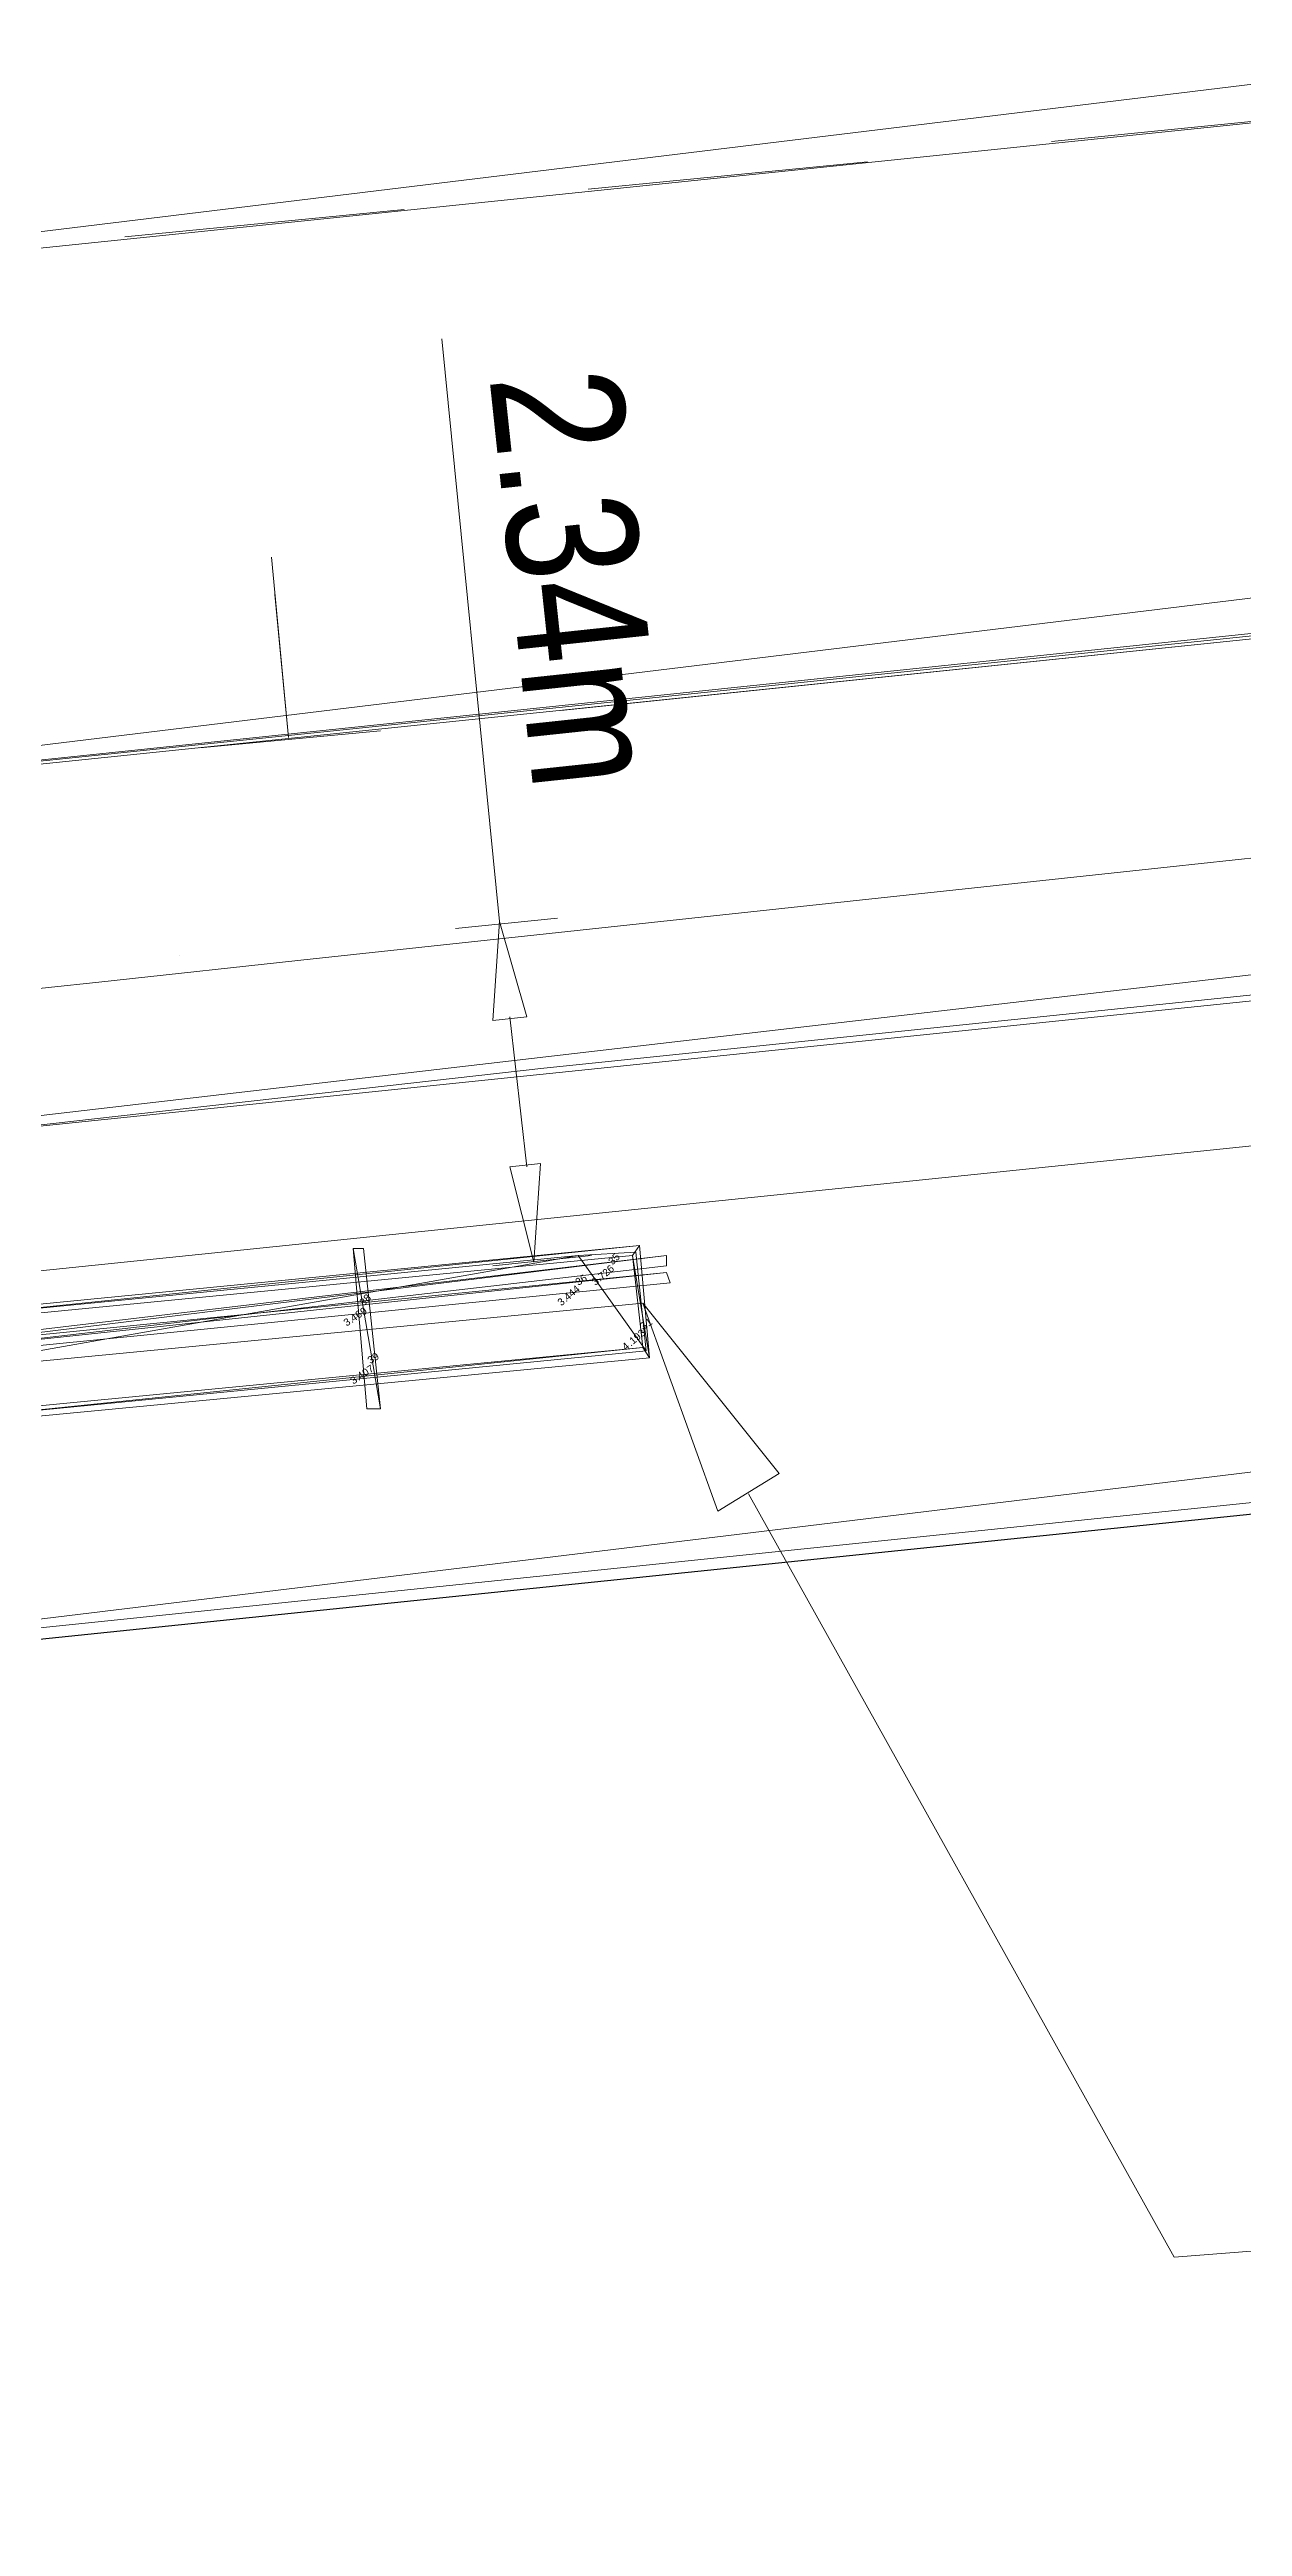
# Model space of a CAD drawing. Header units: inches. Extents: x -0.6 to 32.5, y 0.8 to 22.6.
# Drawn here: x 5.787 to 6.371, y 18.456 to 19.667 of the extents above; entities that cross this region are included whole.
import ezdxf

# ---------------------------------------------------------------- set-up
doc = ezdxf.new("R2010")
doc.units = ezdxf.units.IN
doc.header["$MEASUREMENT"] = 0
doc.layers.add('PDF_Geometry', color=7, linetype='Continuous', true_color=0xa5a5a5)
doc.layers.add('PDF_Text', color=7, linetype='Continuous')
doc.styles.add('PDF Arial', font='arial.ttf')

msp = doc.modelspace()

# ---------------------------------------------------------------- linework, layer by layer
at = {"layer": 'PDF_Geometry', "color": 1, "lineweight": 0}
msp.add_lwpolyline([(0.8856, 18.8822), (1.5022, 18.9272), (2.4839, 19.0056), (3.4656, 19.0905), (4.4456, 19.1822), (5.4256, 19.2806), (27.7239, 21.5872)], dxfattribs=at)
at = {"layer": 'PDF_Geometry', "color": 2, "lineweight": 0}
for points in [[(27.7239, 21.4089), (19.1639, 20.5239), (19.1605, 20.5239), (5.3806, 19.0989)], [(0.8856, 18.4622), (1.4056, 18.4989), (2.4006, 18.5772), (3.3956, 18.6622), (4.3906, 18.7556), (5.3839, 18.8539), (27.7239, 21.1639)], [(19.1605, 20.5239), (5.5439, 18.8705), (5.3806, 19.0989), (19.1605, 20.5239)], [(19.3239, 20.2956), (19.1605, 20.5239), (5.5439, 18.8705), (19.3239, 20.2956)]]:
    msp.add_lwpolyline(points, dxfattribs=at)
at = {"layer": 'PDF_Geometry', "color": 254, "lineweight": 0, "true_color": 0xdcdcdc}
for points in [[(5.3372, 19.5239), (19.0939, 21.1972), (5.3106, 19.7722), (5.3372, 19.5239)], [(19.1206, 20.9489), (5.3372, 19.5239), (19.0939, 21.1972), (19.1206, 20.9489)], [(5.3622, 19.2756), (19.1206, 20.9489), (5.3372, 19.5239), (5.3622, 19.2756)], [(19.1456, 20.7006), (5.3622, 19.2756), (19.1206, 20.9489), (19.1456, 20.7006)], [(5.3806, 19.0989), (19.1456, 20.7006), (5.3622, 19.2756), (5.3806, 19.0989)], [(19.1639, 20.5239), (5.3806, 19.0989), (19.1456, 20.7006), (19.1639, 20.5239)]]:
    msp.add_lwpolyline(points, dxfattribs=at)
at = {"layer": 'PDF_Geometry', "lineweight": 0}
for points in [[(5.3622, 19.2756), (19.1456, 20.7006)], [(5.3806, 19.0989), (19.1639, 20.5239)], [(6.2772, 19.6222), (6.4122, 19.6356)], [(6.0506, 19.5989), (6.1872, 19.6122)], [(5.8239, 19.5755), (5.9606, 19.5889)]]:
    msp.add_lwpolyline(points, dxfattribs=at)
at = {"layer": 'PDF_Geometry', "color": 7, "lineweight": 13}
for points in [[(5.3872, 19.0289), (19.1706, 20.4522)], [(5.3622, 19.2756), (6.5572, 19.4006)]]:
    msp.add_lwpolyline(points, dxfattribs=at)
at = {"layer": 'PDF_Geometry', "color": 7, "lineweight": 30}
msp.add_lwpolyline([(0.8856, 18.4556), (1.4322, 18.4956), (2.4256, 18.5739), (3.4206, 18.6589), (4.4139, 18.7522), (5.4056, 18.8506), (19.1889, 20.2756)], dxfattribs=at)
at = {"layer": 'PDF_Geometry', "color": 7, "lineweight": 9}
for points in [[(6.0072, 19.2406), (5.9789, 19.5256)], [(6.0356, 19.2422), (5.9856, 19.2372)], [(5.8506, 19.2239), (5.8506, 19.2239)], [(6.0206, 19.1206), (6.0122, 19.1939)], [(6.0289, 19.1689), (6.0289, 19.1689)], [(6.0522, 19.0772), (6.0039, 19.0722)], [(6.1289, 18.9606), (6.3372, 18.5872), (6.4439, 18.5956)]]:
    msp.add_lwpolyline(points, dxfattribs=at)
at = {"layer": 'PDF_Geometry', "color": 7, "lineweight": 0}
for points in [[(5.9039, 19.3306), (5.8956, 19.4189)], [(5.9039, 19.3306), (5.8972, 19.4006)], [(6.0206, 19.1939), (6.0039, 19.1922), (6.0072, 19.2406), (6.0206, 19.1939)], [(6.0272, 19.1222), (6.0122, 19.1206), (6.0239, 19.0739), (6.0272, 19.1222)], [(6.0756, 19.0822), (5.3839, 19.0105), (5.3789, 19.0139), (6.0756, 19.0822)], [(6.0722, 19.0772), (6.0756, 19.0822), (5.3839, 19.0105), (6.0722, 19.0772)], [(6.0806, 19.0272), (6.0722, 19.0772), (6.0756, 19.0822), (6.0806, 19.0272)], [(6.0772, 19.0322), (6.0806, 19.0272), (6.0722, 19.0772), (6.0772, 19.0322)], [(6.1139, 18.9522), (6.0772, 19.0539), (6.1439, 18.9706), (6.1139, 18.9522)], [(5.3872, 18.9655), (5.3839, 18.9606), (6.0772, 19.0322), (5.3872, 18.9655)], [(5.3839, 18.9606), (6.0772, 19.0322), (6.0806, 19.0272), (5.3839, 18.9606)]]:
    msp.add_lwpolyline(points, dxfattribs=at)
at = {"layer": 'PDF_Geometry', "color": 7, "lineweight": 20}
for points in [[(6.0372, 19.3439), (6.5689, 19.3989)], [(5.8606, 19.3255), (5.9489, 19.3339)]]:
    msp.add_lwpolyline(points, dxfattribs=at)
at = {"layer": 'PDF_Geometry', "color": 9, "lineweight": 5, "true_color": 0xbababa}
msp.add_lwpolyline([(6.6406, 19.2322), (6.0289, 19.1689), (5.5256, 19.1122), (5.1756, 19.0789), (4.6456, 19.0172), (4.6322, 19.0289), (4.3939, 19.0022), (4.1056, 18.9689), (3.7189, 18.9239), (3.3256, 18.8789), (2.9339, 18.8389), (2.5439, 18.7972), (2.1556, 18.7556), (1.7672, 18.7206), (1.3989, 18.6856), (1.0072, 18.6456), (0.8856, 18.6339)], dxfattribs=at)
at = {"layer": 'PDF_Geometry', "color": 140, "lineweight": 0}
for points in [[(5.3689, 18.9922), (5.3689, 18.9889), (6.0889, 19.0772), (5.3689, 18.9922)], [(5.3689, 18.9889), (6.0889, 19.0772), (6.0889, 19.0722), (5.3689, 18.9889)], [(5.9422, 19.0022), (5.9489, 19.0022), (5.9356, 19.0806), (5.9422, 19.0022)], [(5.9489, 19.0022), (5.9356, 19.0806), (5.9406, 19.0806), (5.9489, 19.0022)], [(5.3672, 18.9972), (5.3689, 18.9922), (6.0889, 19.0689), (5.3672, 18.9972)], [(5.3689, 18.9922), (6.0889, 19.0689), (6.0906, 19.0639), (5.3689, 18.9922)]]:
    msp.add_lwpolyline(points, dxfattribs=at)
at = {"layer": 'PDF_Geometry', "color": 6, "lineweight": 0}
for points in [[(6.0456, 19.0772), (5.3806, 19.0122), (5.4139, 18.9656), (6.0456, 19.0772)], [(6.0456, 19.0772), (6.0789, 19.0306), (5.4139, 18.9656), (6.0456, 19.0772)], [(6.0739, 19.0789), (6.0789, 19.0306), (6.0456, 19.0772), (6.0739, 19.0789)]]:
    msp.add_lwpolyline(points, dxfattribs=at)
at = {"layer": 'PDF_Geometry', "color": 6, "lineweight": 18}
for points in [[(6.0622, 19.0722), (6.0622, 19.0722)], [(6.0456, 19.0622), (6.0456, 19.0622)], [(5.9406, 19.0522), (5.9406, 19.0522)], [(6.0772, 19.0406), (6.0772, 19.0406)], [(5.9439, 19.0239), (5.9439, 19.0239)]]:
    msp.add_lwpolyline(points, dxfattribs=at)
at = {"layer": 'PDF_Geometry', "color": 140, "lineweight": 18}
msp.add_lwpolyline([(5.3839, 18.9872), (6.0772, 19.0539)], dxfattribs=at)
at = {"layer": 'PDF_Geometry', "color": 9, "lineweight": 5, "true_color": 0xbababa}
msp.add_arc((177.93, -1576.9031), 1605.3676, 95.3686327, 96.3315584, dxfattribs=at)

# ---------------------------------------------------------------- texts
at = {"layer": 'PDF_Text', "attachment_point": 7, "style": 'PDF Arial'}
for s, insert, char_height, rotation in [('\\W0.820702;2.34m', (6.0013, 19.5067), 0.06413, 276.0807), ('\\W1.001446;35', (6.0625, 19.0723), 0.003563, 45), ('\\W1.001132;38', (5.9408, 19.0523), 0.003563, 45), ('\\W1.001289;3', (6.0458, 19.0623), 0.003562, 33.6989), ('\\W0.998941;6', (6.0481, 19.0638), 0.003562, 33.6989), ('\\W1.000949;1', (6.08, 19.0424), 0.003562, 33.6989), ('\\W1.001289;3', (6.0774, 19.0406), 0.003562, 33.6989), ('\\W1.001289;3', (5.9441, 19.024), 0.003562, 33.6989), ('\\W1.000870;9', (5.9464, 19.0255), 0.003562, 33.6989)]:
    msp.add_mtext(s, dxfattribs=dict(at, insert=insert, char_height=char_height, rotation=rotation))
at = {"layer": 'PDF_Text', "color": 3, "attachment_point": 7, "style": 'PDF Arial'}
for s, insert, char_height, rotation in [('\\W1.000059;26', (6.0594, 19.0667), 0.003563, 39.8035), ('\\W1.000981;4', (6.0405, 19.0549), 0.003563, 39.8035), ('\\W1.000981;4', (6.0426, 19.0567), 0.003563, 39.8035), ('\\W1.000981;4', (6.0447, 19.0585), 0.003563, 39.8035), ('\\W1.001289;3', (6.0541, 19.0623), 0.003563, 39.8035), ('\\W1.002074;7', (6.0573, 19.065), 0.003563, 39.8035), ('\\W0.998831;.', (6.0564, 19.0643), 0.003563, 39.8035), ('\\W1.001289;3', (5.9324, 19.0424), 0.003562, 33.6989), ('\\W1.000981;4', (5.9357, 19.0446), 0.003562, 33.6989), ('\\W0.998941;6', (5.9381, 19.0462), 0.003562, 33.6989), ('\\W1.000870;9', (5.9405, 19.0477), 0.003562, 33.6989), ('\\W1.001289;3', (6.0374, 19.0523), 0.003563, 39.8035), ('\\W0.998831;.', (6.0397, 19.0543), 0.003563, 39.8035), ('\\W0.998831;.', (5.9349, 19.0441), 0.003562, 33.6989), ('\\W1.000981;4', (6.0689, 19.0306), 0.003563, 39.8035), ('\\W1.001010;193', (6.0725, 19.0335), 0.003563, 39.8035), ('\\W1.001712;0', (5.9415, 19.0179), 0.003562, 33.6989), ('\\W1.002074;7', (5.9438, 19.0195), 0.003562, 33.6989), ('\\W0.998831;.', (6.0714, 19.0326), 0.003563, 39.8035), ('\\W1.001289;3', (5.9357, 19.014), 0.003562, 33.6989), ('\\W0.998831;.', (5.9382, 19.0158), 0.003562, 33.6989), ('\\W1.000981;4', (5.939, 19.0163), 0.003562, 33.6989)]:
    msp.add_mtext(s, dxfattribs=dict(at, insert=insert, char_height=char_height, rotation=rotation))

doc.saveas('drawing.dxf')
